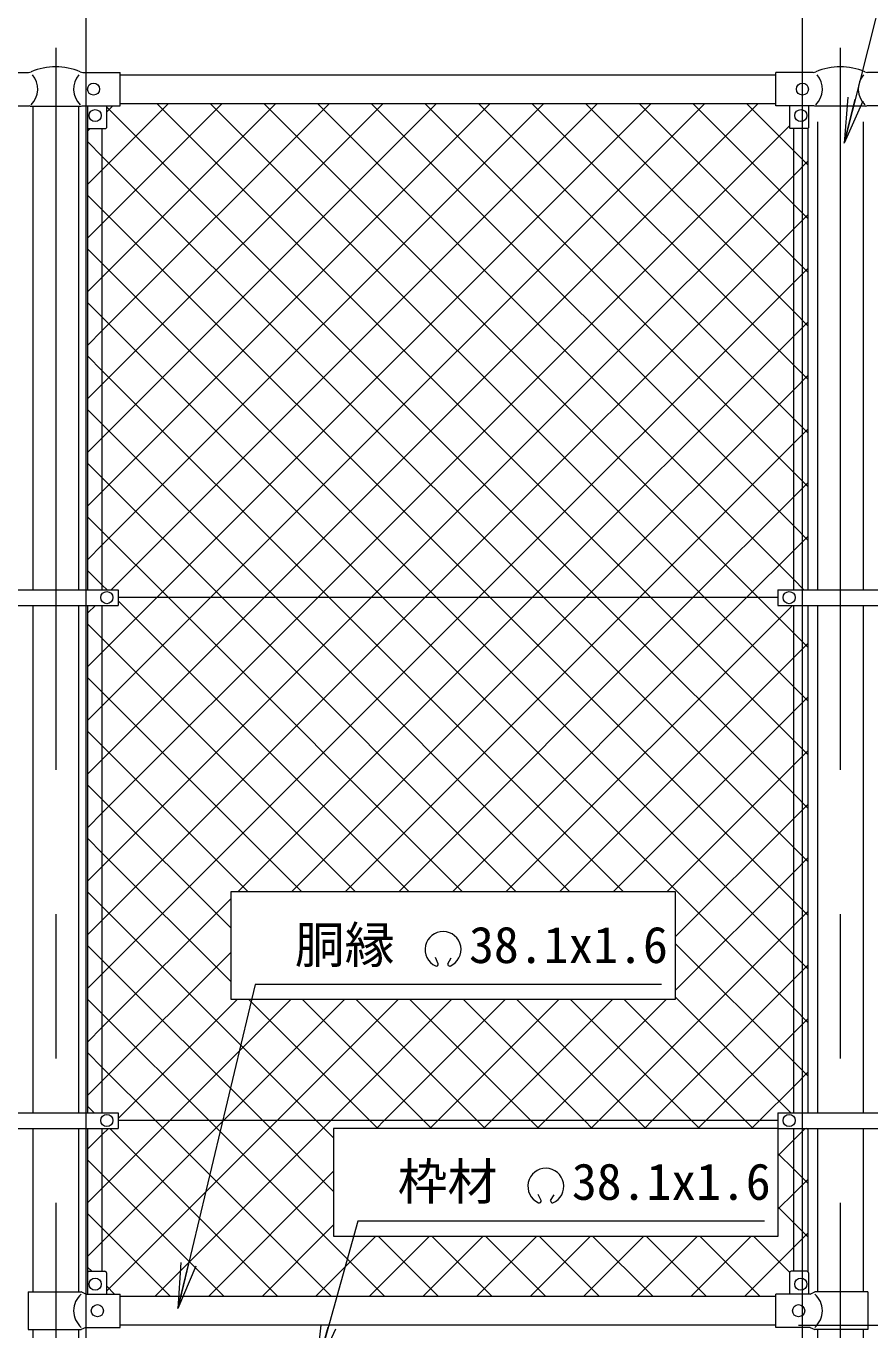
# Model space of a CAD drawing. Units: millimetres, scale not verified. Extents: x -6300 to 6300, y -4455 to 4455.
# Drawn here: x -3472 to -2359, y 788 to 2508 of the extents above; entities that cross this region are included whole.
import ezdxf
from ezdxf.enums import TextEntityAlignment as Align

# ---------------------------------------------------------------- set-up
doc = ezdxf.new("R2010")
doc.units = ezdxf.units.MM
doc.header["$LTSCALE"] = 30
doc.linetypes.add('USER1', pattern=[50.8, 31.75, -6.35, 6.35, -6.35])
for name, color, linetype, lineweight in [('0-0_D-STR-TXT', 7, 'Continuous', 9), ('0-3_D-BMK', 2, 'USER1', 13), ('0-4_D-STR1', 1, 'Continuous', 18), ('0-5_D-STR3', 3, 'Continuous', 13), ('0-6_D-STR-DIM', 7, 'Continuous', 9), ('0-7_0', 7, 'Continuous', 9), ('0-B_D-STR2', 7, 'Continuous', 9), ('0-C_Defpoints', 8, 'Continuous', 18)]:
    doc.layers.add(name, color=color, linetype=linetype, lineweight=lineweight)
doc.styles.add('ＭＳ ゴシック', font='')
doc.styles.get('ＭＳ ゴシック').set_extended_font_data('MS Gothic')

# ---------------------------------------------------------------- blocks, each defined once
blk = doc.blocks.new('_Open')
at = {"layer": '0-7_0'}
blk.add_line((-30, 5), (0, 0), dxfattribs=at)
blk.add_lwpolyline([(-30, -5), (0, 0), (-30, 0)], dxfattribs=at)

msp = doc.modelspace()

# ---------------------------------------------------------------- linework, layer by layer
at = {"layer": '0-0_D-STR-TXT'}
for p, q in [((-2928.31, 1270.64), (-2932.14, 1278.84)), ((-2915.73, 1270.62), (-2911.2, 1278.46)), ((-2792.68, 958.22), (-2796.51, 966.43)), ((-2780.1, 958.21), (-2775.57, 966.05))]:
    msp.add_line(p, q, dxfattribs=at)
for points in [[(-1496.17, 2680.93), (-2310.24, 2680.93), (-2392.36, 2355.26)], [(-2633.76, 1243.34), (-3169.97, 1243.34), (-3271.41, 817.66)], [(-2498.14, 930.93), (-3034.34, 930.93), (-3089.07, 735.33)]]:
    msp.add_lwpolyline(points, dxfattribs=at)
for centre, radius, start, end in [((-2922.01, 1289.51), 23.75, 292.92895, 245.65759), ((-2930.77, 1270.17), 2.5, 245.55066, 10.6575), ((-2913.27, 1270.16), 2.5, 169.34241, 276.63708), ((-2786.39, 977.1), 23.75, 292.92895, 245.65759), ((-2795.14, 957.76), 2.5, 245.55066, 10.6575), ((-2777.64, 957.75), 2.5, 169.34241, 276.63708)]:
    msp.add_arc(centre, radius, start, end, dxfattribs=at)
at = {"layer": '0-3_D-BMK'}
for p, q in [((-3432.98, 2479.08), (-3432.98, -1466.74)), ((-2397.98, 2479.08), (-2397.98, -1466.74))]:
    msp.add_line(p, q, dxfattribs=at)
at = {"layer": '0-4_D-STR1'}
for p, q in [((-3347.98, 2443.84), (-2482.98, 2443.84)), ((-3463.23, 2402.34), (-3463.23, 1764.14)), ((-3402.73, 2402.34), (-3402.73, 1764.14)), ((-3347.98, 2405.74), (-2482.98, 2405.74)), ((-2428.23, 2381.54), (-2428.23, 1764.14)), ((-2367.73, 2381.54), (-2367.73, 1764.14)), ((-3463.23, 1743.54), (-3463.23, 1074.14)), ((-3402.73, 1743.54), (-3402.73, 1074.14)), ((-2428.23, 1743.54), (-2428.23, 1074.14)), ((-2367.73, 1743.54), (-2367.73, 1074.14)), ((-3463.23, 1053.54), (-3463.23, 837.94)), ((-3402.73, 1053.54), (-3402.73, 837.94)), ((-2428.23, 1053.54), (-2428.23, 837.94)), ((-2367.73, 1053.54), (-2367.73, 837.94)), ((-2482.98, 831.84), (-3347.98, 831.84)), ((-2482.98, 793.84), (-3347.98, 793.84)), ((-3463.23, 787.94), (-3463.23, 384.34)), ((-3402.73, 787.94), (-3402.73, 384.34)), ((-2428.23, 787.94), (-2428.23, 561.34)), ((-2367.73, 787.94), (-2367.73, 561.34))]:
    msp.add_line(p, q, dxfattribs=at)
at = {"layer": '0-5_D-STR3'}
for p, q in [((-3517.98, 2446.84), (-3468.76, 2446.84)), ((-3397.2, 2446.84), (-3347.98, 2446.84)), ((-3347.98, 2402.84), (-3347.98, 2446.84)), ((-2482.98, 2402.84), (-2482.98, 2446.84)), ((-2433.76, 2446.84), (-2482.98, 2446.84)), ((-2312.98, 2446.84), (-2362.2, 2446.84)), ((-3517.98, 2402.84), (-3467.78, 2402.84)), ((-3466.78, 2402.34), (-3467.78, 2402.84)), ((-3466.78, 2402.34), (-3399.18, 2402.34)), ((-3399.18, 2402.34), (-3398.18, 2402.84)), ((-3398.18, 2402.84), (-3347.98, 2402.84)), ((-3390.98, 2402.84), (-3390.98, 2373.84)), ((-3365.98, 2402.84), (-3365.98, 2373.84)), ((-2432.78, 2402.84), (-2482.98, 2402.84)), ((-2464.98, 2402.84), (-2464.98, 2373.84)), ((-2439.98, 2402.84), (-2439.98, 2373.84)), ((-2431.78, 2402.34), (-2432.78, 2402.84)), ((-2364.18, 2402.34), (-2431.78, 2402.34)), ((-2364.18, 2402.34), (-2363.18, 2402.84)), ((-2312.98, 2402.84), (-2363.18, 2402.84)), ((-3390.48, 1764.14), (-3390.48, 2372.97)), ((-3389.98, 2372.84), (-3366.98, 2372.84)), ((-3371.48, 1764.14), (-3371.48, 2372.84)), ((-2440.98, 2372.84), (-2463.98, 2372.84)), ((-2459.48, 1764.14), (-2459.48, 2372.84)), ((-2440.48, 1764.14), (-2440.48, 2372.97)), ((-3515.48, 1764.14), (-3350.48, 1764.14)), ((-3350.48, 1764.14), (-3350.48, 1743.54)), ((-2480.48, 1764.14), (-2315.48, 1764.14)), ((-2480.48, 1764.14), (-2480.48, 1743.54)), ((-3515.48, 1743.54), (-3350.48, 1743.54)), ((-3390.48, 1074.14), (-3390.48, 1743.54)), ((-3371.48, 1074.14), (-3371.48, 1743.54)), ((-2480.48, 1753.84), (-3350.48, 1753.84)), ((-2852.98, 1753.84), (-3350.48, 1753.84)), ((-2480.48, 1743.54), (-2315.48, 1743.54)), ((-2459.48, 1074.14), (-2459.48, 1743.54)), ((-2440.48, 1074.14), (-2440.48, 1743.54)), ((-3515.48, 1074.14), (-3350.48, 1074.14)), ((-3350.48, 1074.14), (-3350.48, 1053.54)), ((-2480.48, 1074.14), (-2315.48, 1074.14)), ((-2480.48, 1074.14), (-2480.48, 1053.54)), ((-3515.48, 1053.54), (-3350.48, 1053.54)), ((-3390.48, 864.26), (-3390.48, 1053.54)), ((-3371.48, 864.94), (-3371.48, 1053.54)), ((-2480.48, 1063.84), (-3350.48, 1063.84)), ((-2852.98, 1063.84), (-3350.48, 1063.84)), ((-2480.48, 1053.54), (-2315.48, 1053.54)), ((-2459.48, 864.94), (-2459.48, 1053.54)), ((-2440.48, 864.26), (-2440.48, 1053.54)), ((-3390.98, 862.94), (-3390.98, 834.94)), ((-3388.98, 864.94), (-3367.98, 864.94)), ((-3365.98, 862.94), (-3365.98, 834.94)), ((-2464.98, 862.94), (-2464.98, 834.94)), ((-2441.98, 864.94), (-2462.98, 864.94)), ((-2439.98, 862.94), (-2439.98, 834.94)), ((-3469.08, 837.94), (-3399.18, 837.94)), ((-3469.08, 837.94), (-3469.08, 787.94)), ((-3393.18, 834.94), (-3399.18, 837.94)), ((-3393.18, 834.94), (-3347.98, 834.94)), ((-3347.98, 790.94), (-3347.98, 834.94)), ((-2437.78, 834.94), (-2482.98, 834.94)), ((-2482.98, 790.94), (-2482.98, 834.94)), ((-2437.78, 834.94), (-2431.78, 837.94)), ((-2361.88, 837.94), (-2431.78, 837.94)), ((-2361.88, 837.94), (-2361.88, 787.94)), ((-3469.08, 787.94), (-3399.18, 787.94)), ((-3393.18, 790.94), (-3399.18, 787.94)), ((-3393.18, 790.94), (-3347.98, 790.94)), ((-2437.78, 790.94), (-2482.98, 790.94)), ((-2437.78, 790.94), (-2431.78, 787.94)), ((-2361.88, 787.94), (-2431.78, 787.94))]:
    msp.add_line(p, q, dxfattribs=at)
for centre in [(-3382.98, 2424.84), (-2447.98, 2424.84), (-3380.98, 2389.84), (-2449.98, 2389.84), (-3365.48, 1753.84), (-2465.48, 1753.84), (-3365.48, 1063.84), (-2465.48, 1063.84), (-3380.98, 847.94), (-2449.98, 847.94), (-3377.98, 812.94), (-2452.98, 812.94)]:
    msp.add_circle(centre, 8, dxfattribs=at)
for centre, radius, start, end in [((-3468.76, 2454.84), 8, 270, 296.9114), ((-3485.36, 2424.84), 28.8, 314.1684, 41.01552), ((-3432.98, 2371.38), 82.82, 67.15338, 112.84662), ((-3380.59, 2424.84), 28.8, 138.98448, 225.8316), ((-3397.2, 2454.84), 8, 243.0886, 270), ((-2433.76, 2454.84), 8, 270, 296.9114), ((-2450.36, 2424.84), 28.8, 314.1684, 41.01552), ((-2397.98, 2371.38), 82.82, 67.15338, 112.84662), ((-2345.59, 2424.84), 28.8, 138.98448, 225.8316), ((-2362.2, 2454.84), 8, 243.0886, 270), ((-3389.98, 2373.84), 1, 180, 270), ((-3366.98, 2373.84), 1, 270, 0), ((-2463.98, 2373.84), 1, 180, 270), ((-2440.98, 2373.84), 1, 270, 0), ((-3388.98, 862.94), 2, 90, 180), ((-3367.98, 862.94), 2, 0, 90), ((-2462.98, 862.94), 2, 90, 180), ((-2441.98, 862.94), 2, 0, 90), ((-3380.59, 812.94), 28.8, 130.19176, 229.80824), ((-2450.36, 812.94), 28.8, 310.19176, 49.80824)]:
    msp.add_arc(centre, radius, start, end, dxfattribs=at)
at = {"layer": '0-6_D-STR-DIM'}
for p, q in [((-3392.73, 710.84), (-3392.73, 2723.84)), ((-2447.73, 710.84), (-2447.73, 2723.84)), ((-2452.98, 793.84), (-1717.98, 793.84)), ((-2452.98, 793.84), (-1717.98, 793.84))]:
    msp.add_line(p, q, dxfattribs=at)
at = {"layer": '0-B_D-STR2'}
for p, q in [((-3371.48, 2318.24), (-3283.98, 2405.74)), ((-3371.48, 2247.53), (-3213.27, 2405.74)), ((-3371.48, 2176.82), (-3142.56, 2405.74)), ((-3371.48, 2106.11), (-3071.85, 2405.74)), ((-3371.48, 2035.4), (-3001.14, 2405.74)), ((-3371.48, 1964.69), (-2930.43, 2405.74)), ((-3371.48, 1893.98), (-2859.72, 2405.74)), ((-3371.48, 1823.27), (-2789, 2405.74)), ((-3365.98, 2394.45), (-3357.59, 2402.84)), ((-3359.89, 1764.14), (-2718.29, 2405.74)), ((-2647.82, 1753.84), (-3299.72, 2405.74)), ((-3299.48, 1753.84), (-2647.58, 2405.74)), ((-2577.11, 1753.84), (-3229.01, 2405.74)), ((-3228.77, 1753.84), (-2576.87, 2405.74)), ((-2506.4, 1753.84), (-3158.3, 2405.74)), ((-3158.06, 1753.84), (-2506.16, 2405.74)), ((-2459.48, 1848.34), (-3016.87, 2405.74)), ((-2459.48, 1919.05), (-2946.16, 2405.74)), ((-2459.48, 1989.76), (-2875.45, 2405.74)), ((-2459.48, 2060.47), (-2804.74, 2405.74)), ((-2459.48, 2131.18), (-2734.03, 2405.74)), ((-2459.48, 2201.9), (-2663.32, 2405.74)), ((-2459.48, 2272.61), (-2592.61, 2405.74)), ((-2459.48, 2343.32), (-2521.9, 2405.74)), ((-3390.48, 2369.95), (-3387.59, 2372.84)), ((-2440.48, 2324.32), (-2459.48, 2343.32)), ((-2459.48, 2311), (-2440.48, 2330)), ((-3390.48, 2299.24), (-3371.48, 2318.24)), ((-3016.64, 1753.84), (-2459.48, 2311)), ((-3371.48, 2265.37), (-3390.48, 2284.37)), ((-2440.48, 2253.61), (-2459.48, 2272.61)), ((-2859.95, 1753.84), (-3371.48, 2265.37)), ((-2459.48, 2240.29), (-2440.48, 2259.29)), ((-3390.48, 2228.53), (-3371.48, 2247.53)), ((-2945.93, 1753.84), (-2459.48, 2240.29)), ((-3371.48, 2194.66), (-3390.48, 2213.66)), ((-2930.66, 1753.84), (-3371.48, 2194.66)), ((-2440.48, 2182.9), (-2459.48, 2201.9)), ((-2459.48, 2169.58), (-2440.48, 2188.58)), ((-3390.48, 2157.82), (-3371.48, 2176.82)), ((-2875.22, 1753.84), (-2459.48, 2169.58)), ((-3371.48, 2123.95), (-3390.48, 2142.95)), ((-3001.37, 1753.84), (-3371.48, 2123.95)), ((-2440.48, 2112.18), (-2459.48, 2131.18)), ((-2459.48, 2098.87), (-2440.48, 2117.87)), ((-3390.48, 2087.11), (-3371.48, 2106.11)), ((-2804.51, 1753.84), (-2459.48, 2098.87)), ((-2440.48, 2041.47), (-2459.48, 2060.47)), ((-3390.48, 2016.4), (-3371.48, 2035.4)), ((-2459.48, 2028.16), (-2440.48, 2047.16)), ((-2733.8, 1753.84), (-2459.48, 2028.16)), ((-2440.48, 1970.76), (-2459.48, 1989.76)), ((-3390.48, 1945.69), (-3371.48, 1964.69)), ((-3371.48, 1911.81), (-3390.48, 1930.81)), ((-3213.5, 1753.84), (-3371.48, 1911.81)), ((-2440.48, 1900.05), (-2459.48, 1919.05)), ((-3390.48, 1874.98), (-3371.48, 1893.98)), ((-2459.48, 1886.74), (-2440.48, 1905.74)), ((-2592.38, 1753.84), (-2459.48, 1886.74)), ((-3371.48, 1841.1), (-3390.48, 1860.1)), ((-3284.21, 1753.84), (-3371.48, 1841.1)), ((-2440.48, 1829.34), (-2459.48, 1848.34)), ((-2459.48, 1816.03), (-2440.48, 1835.03)), ((-3390.48, 1804.27), (-3371.48, 1823.27)), ((-2521.67, 1753.84), (-2459.48, 1816.03)), ((-2440.66, 1764.14), (-2440.48, 1764.32)), ((-3390.48, 1733.56), (-3380.49, 1743.54)), ((-3371.48, 1681.84), (-3299.48, 1753.84)), ((-3371.48, 1611.13), (-3228.77, 1753.84)), ((-3371.48, 1540.42), (-3158.06, 1753.84)), ((-3371.48, 1399), (-3016.64, 1753.84)), ((-3371.48, 1328.29), (-2945.93, 1753.84)), ((-3371.48, 1257.58), (-2875.22, 1753.84)), ((-2966.86, 1365.78), (-3350.48, 1749.39)), ((-2896.15, 1365.78), (-3284.21, 1753.84)), ((-2825.44, 1365.78), (-3213.5, 1753.84)), ((-3192.57, 1365.78), (-2804.51, 1753.84)), ((-3121.86, 1365.78), (-2733.8, 1753.84)), ((-2459.48, 1211.95), (-3001.37, 1753.84)), ((-2980.44, 1365.78), (-2592.38, 1753.84)), ((-2459.48, 1282.66), (-2930.66, 1753.84)), ((-2909.73, 1365.78), (-2521.67, 1753.84)), ((-2459.48, 1353.37), (-2859.95, 1753.84)), ((-2839.02, 1365.78), (-2461.26, 1743.54)), ((-2459.48, 1565.5), (-2647.82, 1753.84)), ((-2459.48, 1636.21), (-2577.11, 1753.84)), ((-2459.48, 1706.92), (-2506.4, 1753.84)), ((-3371.48, 1699.68), (-3390.48, 1718.68)), ((-2440.48, 1687.92), (-2459.48, 1706.92)), ((-3037.57, 1365.78), (-3371.48, 1699.68)), ((-3390.48, 1662.84), (-3371.48, 1681.84)), ((-3371.48, 1628.97), (-3390.48, 1647.97)), ((-2440.48, 1617.21), (-2459.48, 1636.21)), ((-3108.29, 1365.78), (-3371.48, 1628.97)), ((-2459.48, 1603.89), (-2440.48, 1622.89)), ((-3390.48, 1592.13), (-3371.48, 1611.13)), ((-2697.59, 1365.78), (-2459.48, 1603.89)), ((-2440.48, 1546.5), (-2459.48, 1565.5)), ((-2459.48, 1533.18), (-2440.48, 1552.18)), ((-3390.48, 1521.42), (-3371.48, 1540.42)), ((-2626.88, 1365.78), (-2459.48, 1533.18)), ((-3371.48, 1487.55), (-3390.48, 1506.55)), ((-3201.93, 1318), (-3371.48, 1487.55)), ((-3371.48, 1416.84), (-3390.48, 1435.84)), ((-3201.93, 1247.29), (-3371.48, 1416.84)), ((-3390.48, 1380), (-3371.48, 1399)), ((-3371.48, 1346.13), (-3390.48, 1365.13)), ((-3371.48, 1186.87), (-3201.93, 1356.42)), ((-3089.19, 1063.84), (-3371.48, 1346.13)), ((-2440.48, 1334.37), (-2459.48, 1353.37)), ((-3390.48, 1309.29), (-3371.48, 1328.29)), ((-2459.48, 1321.05), (-2440.48, 1340.05)), ((-2716.69, 1063.84), (-2459.48, 1321.05)), ((-3371.48, 1275.42), (-3390.48, 1294.42)), ((-3371.48, 1116.16), (-3201.93, 1285.7)), ((-3159.9, 1063.84), (-3371.48, 1275.42)), ((-2440.48, 1263.66), (-2459.48, 1282.66)), ((-3390.48, 1238.58), (-3371.48, 1257.58)), ((-2459.48, 1250.34), (-2440.48, 1269.34)), ((-2645.98, 1063.84), (-2459.48, 1250.34)), ((-3371.48, 1204.71), (-3390.48, 1223.71)), ((-3350.48, 1066.45), (-3193.07, 1223.85)), ((-3282.38, 1063.84), (-3122.36, 1223.85)), ((-3211.67, 1063.84), (-3051.65, 1223.85)), ((-3018.48, 1063.84), (-3178.49, 1223.85)), ((-2947.77, 1063.84), (-3107.78, 1223.85)), ((-2999.53, 1063.84), (-2839.52, 1223.85)), ((-2806.35, 1063.84), (-2966.36, 1223.85)), ((-2928.82, 1063.84), (-2768.81, 1223.85)), ((-2735.64, 1063.84), (-2895.65, 1223.85)), ((-2594.21, 1063.84), (-2754.23, 1223.85)), ((-2523.5, 1063.84), (-2683.52, 1223.85)), ((-2463.09, 1074.14), (-2615.41, 1226.45)), ((-3230.61, 1063.84), (-3371.48, 1204.71)), ((-2440.48, 1192.95), (-2459.48, 1211.95)), ((-2459.48, 1179.63), (-2440.48, 1198.63)), ((-3390.48, 1167.87), (-3371.48, 1186.87)), ((-2575.27, 1063.84), (-2459.48, 1179.63)), ((-3371.48, 1134), (-3390.48, 1153)), ((-3301.32, 1063.84), (-3371.48, 1134)), ((-2459.48, 1108.92), (-2440.48, 1127.92)), ((-3390.48, 1097.16), (-3371.48, 1116.16)), ((-2504.56, 1063.84), (-2459.48, 1108.92)), ((-3382.33, 1074.14), (-3390.48, 1082.29)), ((-3371.48, 974.74), (-3282.38, 1063.84)), ((-3371.48, 904.03), (-3211.67, 1063.84)), ((-3140.03, 831.84), (-3361.73, 1053.54)), ((-3069.32, 831.84), (-3301.32, 1063.84)), ((-2998.61, 831.84), (-3230.61, 1063.84)), ((-3066.31, 970.25), (-3159.9, 1063.84)), ((-3066.31, 1040.96), (-3089.19, 1063.84)), ((-3008.01, 1053.37), (-3018.48, 1063.84)), ((-3010.01, 1053.37), (-2999.53, 1063.84)), ((-2937.3, 1053.37), (-2947.77, 1063.84)), ((-2939.29, 1053.37), (-2928.82, 1063.84)), ((-2795.87, 1053.37), (-2806.35, 1063.84)), ((-2725.16, 1053.37), (-2735.64, 1063.84)), ((-2727.16, 1053.37), (-2716.69, 1063.84)), ((-2656.45, 1053.37), (-2645.98, 1063.84)), ((-2583.74, 1053.37), (-2594.21, 1063.84)), ((-2585.74, 1053.37), (-2575.27, 1063.84)), ((-2513.03, 1053.37), (-2523.5, 1063.84)), ((-2515.03, 1053.37), (-2504.56, 1063.84)), ((-2440.48, 1051.52), (-2442.49, 1053.54)), ((-2459.48, 999.81), (-2479.78, 1020.12)), ((-3371.48, 992.57), (-3390.48, 1011.57)), ((-2440.48, 980.81), (-2459.48, 999.81)), ((-3210.74, 831.84), (-3371.48, 992.57)), ((-3231.53, 831.84), (-3066.31, 997.06)), ((-3390.48, 955.74), (-3371.48, 974.74)), ((-2459.48, 929.1), (-2479.78, 949.41)), ((-3371.48, 921.86), (-3390.48, 940.86)), ((-2440.48, 910.1), (-2459.48, 929.1)), ((-3281.45, 831.84), (-3371.48, 921.86)), ((-3160.82, 831.84), (-3066.31, 926.35)), ((-3390.48, 885.03), (-3371.48, 904.03)), ((-3090.11, 831.84), (-3010.51, 911.44)), ((-3019.4, 831.84), (-2939.8, 911.44)), ((-2927.9, 831.84), (-3007.5, 911.44)), ((-2948.69, 831.84), (-2869.09, 911.44)), ((-2857.19, 831.84), (-2936.79, 911.44)), ((-2877.98, 831.84), (-2798.38, 911.44)), ((-2786.48, 831.84), (-2866.08, 911.44)), ((-2807.27, 831.84), (-2727.67, 911.44)), ((-2715.77, 831.84), (-2795.37, 911.44)), ((-2736.56, 831.84), (-2656.96, 911.44)), ((-2645.06, 831.84), (-2724.66, 911.44)), ((-2665.85, 831.84), (-2586.25, 911.44)), ((-2574.35, 831.84), (-2653.95, 911.44)), ((-2595.14, 831.84), (-2515.54, 911.44)), ((-2503.64, 831.84), (-2583.24, 911.44)), ((-2464.81, 863.72), (-2512.53, 911.44)), ((-3385.26, 864.94), (-3390.48, 870.15)), ((-3355.26, 834.94), (-3365.98, 845.65))]:
    msp.add_line(p, q, dxfattribs=at)
for points in [[(-2440.48, 1475.79), (-2459.48, 1494.79), (-2718.53, 1753.84), (-3365.98, 2401.29)], [(-2445.99, 1764.14), (-2459.48, 1777.63), (-3087.59, 2405.74)], [(-3390.48, 1450.71), (-3371.48, 1469.71), (-3087.35, 1753.84), (-2464.98, 2376.21)], [(-2440.48, 1405.08), (-2459.48, 1424.08), (-2789.24, 1753.84), (-3371.48, 2336.08), (-3390.48, 2355.08)], [(-2684.02, 1365.78), (-3072.08, 1753.84), (-3371.48, 2053.23), (-3390.48, 2072.23)], [(-2754.73, 1365.78), (-3142.79, 1753.84), (-3371.48, 1982.52), (-3390.48, 2001.52)], [(-3051.15, 1365.78), (-2663.09, 1753.84), (-2459.48, 1957.45), (-2440.48, 1976.45)], [(-3365.22, 1764.14), (-3371.48, 1770.39), (-3390.48, 1789.39)], [(-2768.3, 1365.78), (-2459.48, 1674.61), (-2440.48, 1693.61)], [(-3179, 1365.78), (-3371.48, 1558.26), (-3390.48, 1577.26)], [(-2615.41, 1306.54), (-2459.48, 1462.47), (-2440.48, 1481.47)], [(-2615.41, 1235.83), (-2459.48, 1391.76), (-2440.48, 1410.76)], [(-2440.48, 1122.23), (-2459.48, 1141.23), (-2615.41, 1297.16)], [(-3365.98, 838.82), (-3140.96, 1063.84), (-2980.94, 1223.85)], [(-3302.24, 831.84), (-3070.24, 1063.84), (-2910.23, 1223.85)], [(-2866.59, 1053.37), (-2877.06, 1063.84), (-3037.07, 1223.85)], [(-2868.58, 1053.37), (-2858.11, 1063.84), (-2698.1, 1223.85)], [(-2654.45, 1053.37), (-2664.92, 1063.84), (-2824.94, 1223.85)], [(-2797.87, 1053.37), (-2787.4, 1063.84), (-2627.39, 1223.85)], [(-3390.48, 1026.45), (-3371.48, 1045.45), (-3363.39, 1053.54)], [(-2479.78, 1017.9), (-2459.48, 1038.21), (-2444.15, 1053.54)], [(-2479.78, 947.19), (-2459.48, 967.5), (-2440.48, 986.5)], [(-2524.43, 831.84), (-2459.48, 896.79), (-2440.48, 915.79)]]:
    msp.add_lwpolyline(points, dxfattribs=at)
at = {"layer": '0-C_Defpoints'}
for points in [[(-2615.41, 1365.78), (-3201.93, 1365.78), (-3201.93, 1223.85), (-2615.41, 1223.85)], [(-2479.78, 1053.37), (-3066.31, 1053.37), (-3066.31, 911.44), (-2479.78, 911.44)]]:
    msp.add_lwpolyline(points, close=True, dxfattribs=at)

# ---------------------------------------------------------------- block references
at = {"layer": '0-0_D-STR-TXT', "xscale": 2, "yscale": 2}
for p, rotation in [((-2392.85, 2353.32), 255.84756), ((-3271.88, 815.71), 256.59561), ((-3089.61, 733.4), 254.37026)]:
    msp.add_blockref('_Open', p, dxfattribs=dict(at, rotation=rotation))

# ---------------------------------------------------------------- texts
at = {"layer": '0-0_D-STR-TXT', "style": 'ＭＳ ゴシック'}
for s, p in [('胴縁 \u300038.1x1.6', (-3117.52, 1257.2)), ('枠材 \u300038.1x1.6', (-2981.9, 944.79))]:
    msp.add_text(s, height=48.17, dxfattribs=at).set_placement(p, align=Align.BOTTOM_LEFT)

doc.saveas('drawing.dxf')
